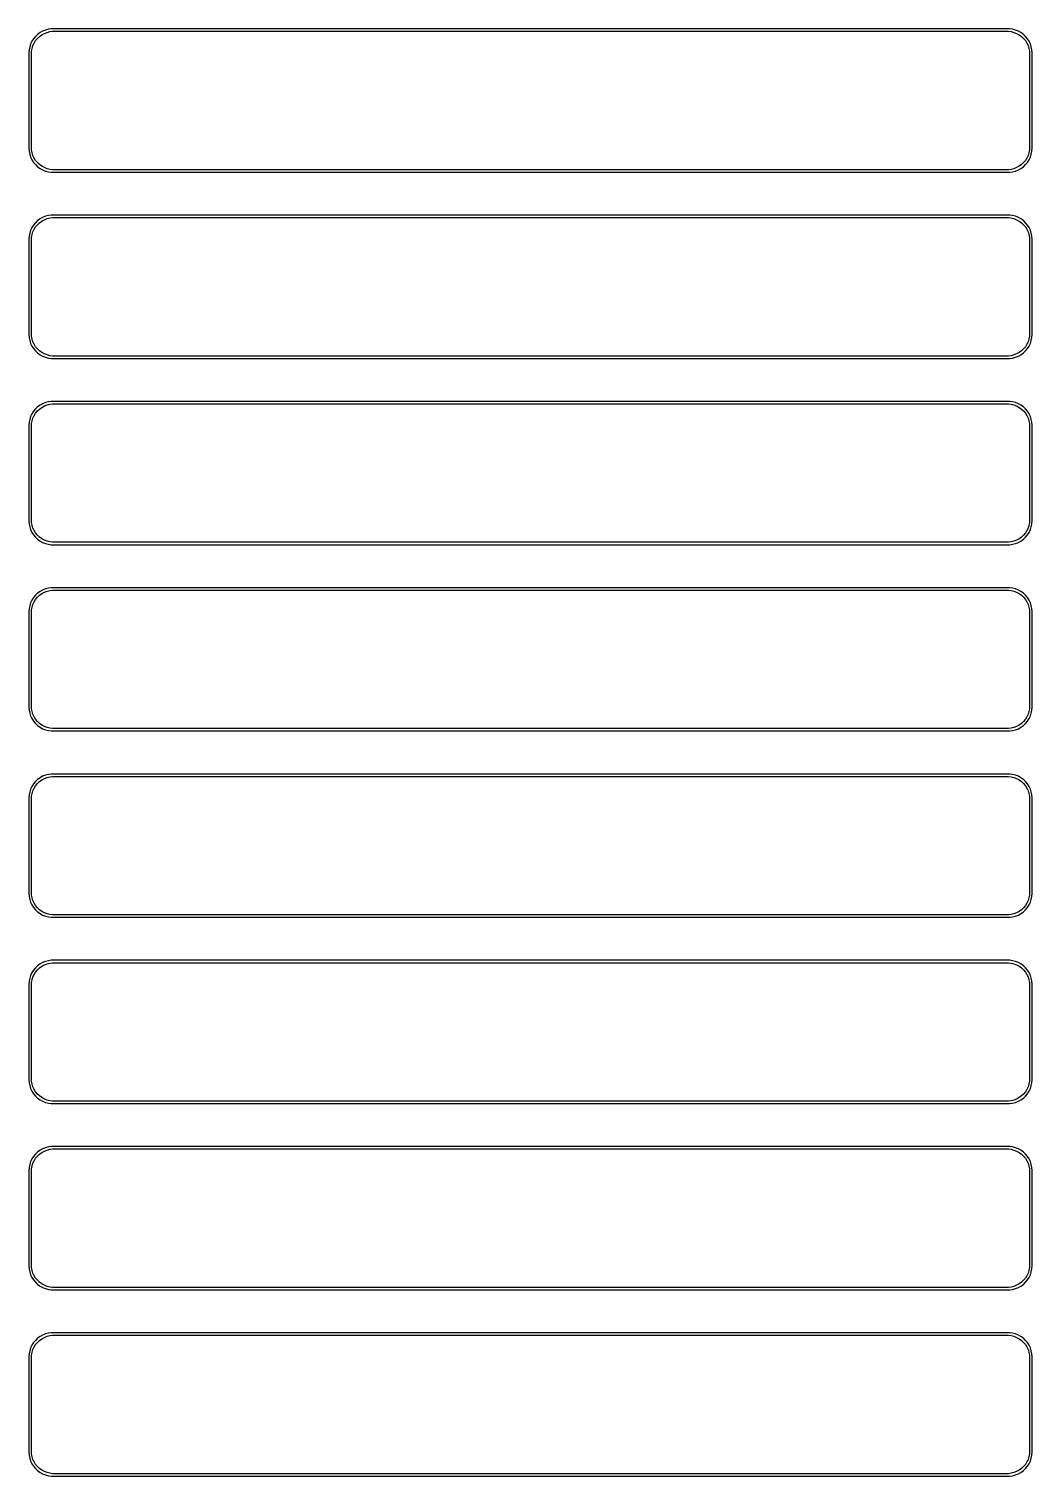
# Model space of a CAD drawing. Header units: metres. Extents: x -105 to 105, y 570 to 1146.
# Drawn here: x -105 to 105, y 843 to 1146 of the extents above; entities that cross this region are included whole.
import ezdxf

# ---------------------------------------------------------------- set-up
doc = ezdxf.new("R2010")
doc.units = ezdxf.units.M

msp = doc.modelspace()

# ---------------------------------------------------------------- linework, layer by layer
for p, q in [((-102.129, 1145.52), (-102.679, 1145.22)), ((-101.545, 1145.76), (-102.129, 1145.52)), ((-101.772, 1145.05), (-101.218, 1145.27)), ((-100.937, 1145.91), (-101.545, 1145.76)), ((-101.218, 1145.27), (-100.64, 1145.42)), ((-100.314, 1145.99), (-100.937, 1145.91)), ((-100.64, 1145.42), (-100.048, 1145.49)), ((100.314, 1145.99), (-100.314, 1145.99)), ((-100.048, 1145.49), (100.048, 1145.49)), ((100.048, 1145.49), (100.64, 1145.42)), ((100.937, 1145.91), (100.314, 1145.99)), ((100.64, 1145.42), (101.218, 1145.27)), ((101.545, 1145.76), (100.937, 1145.91)), ((101.218, 1145.27), (101.772, 1145.05)), ((102.129, 1145.52), (101.545, 1145.76)), ((102.679, 1145.22), (102.129, 1145.52)), ((-104.843, 1142.24), (-104.961, 1141.63)), ((-104.649, 1142.84), (-104.843, 1142.24)), ((-104.382, 1143.41), (-104.649, 1142.84)), ((-104.045, 1143.94), (-104.382, 1143.41)), ((-104.351, 1141.93), (-104.166, 1142.5)), ((-104.166, 1142.5), (-103.912, 1143.04)), ((-103.645, 1144.42), (-104.045, 1143.94)), ((-103.912, 1143.04), (-103.593, 1143.54)), ((-103.187, 1144.85), (-103.645, 1144.42)), ((-103.593, 1143.54), (-103.213, 1144)), ((-103.213, 1144), (-102.778, 1144.41)), ((-102.679, 1145.22), (-103.187, 1144.85)), ((-102.778, 1144.41), (-102.295, 1144.76)), ((-102.295, 1144.76), (-101.772, 1145.05)), ((101.772, 1145.05), (102.295, 1144.76)), ((102.295, 1144.76), (102.778, 1144.41)), ((103.187, 1144.85), (102.679, 1145.22)), ((102.778, 1144.41), (103.213, 1144)), ((103.645, 1144.42), (103.187, 1144.85)), ((103.213, 1144), (103.593, 1143.54)), ((103.593, 1143.54), (103.912, 1143.04)), ((104.045, 1143.94), (103.645, 1144.42)), ((103.912, 1143.04), (104.166, 1142.5)), ((104.382, 1143.41), (104.045, 1143.94)), ((104.166, 1142.5), (104.351, 1141.93)), ((104.649, 1142.84), (104.382, 1143.41)), ((104.843, 1142.24), (104.649, 1142.84)), ((104.961, 1141.63), (104.843, 1142.24)), ((-104.961, 1141.63), (-105, 1141)), ((-105, 1141), (-105, 1121)), ((-104.5, 1140.75), (-104.463, 1141.35)), ((-104.5, 1121.25), (-104.5, 1140.75)), ((-104.463, 1141.35), (-104.351, 1141.93)), ((104.351, 1141.93), (104.463, 1141.35)), ((104.463, 1141.35), (104.5, 1140.75)), ((104.5, 1140.75), (104.5, 1121.25)), ((105, 1141), (104.961, 1141.63)), ((105, 1121), (105, 1141)), ((-104.463, 1120.65), (-104.5, 1121.25)), ((104.5, 1121.25), (104.463, 1120.65)), ((-105, 1121), (-104.961, 1120.37)), ((-104.961, 1120.37), (-104.843, 1119.76)), ((-104.843, 1119.76), (-104.649, 1119.16)), ((-104.649, 1119.16), (-104.382, 1118.59)), ((-104.351, 1120.07), (-104.463, 1120.65)), ((-104.382, 1118.59), (-104.045, 1118.06)), ((-104.166, 1119.5), (-104.351, 1120.07)), ((-103.912, 1118.96), (-104.166, 1119.5)), ((-104.045, 1118.06), (-103.645, 1117.58)), ((-103.593, 1118.46), (-103.912, 1118.96)), ((-103.213, 1118), (-103.593, 1118.46)), ((-102.778, 1117.59), (-103.213, 1118)), ((103.213, 1118), (102.778, 1117.59)), ((103.593, 1118.46), (103.213, 1118)), ((103.912, 1118.96), (103.593, 1118.46)), ((103.645, 1117.58), (104.045, 1118.06)), ((104.166, 1119.5), (103.912, 1118.96)), ((104.045, 1118.06), (104.382, 1118.59)), ((104.351, 1120.07), (104.166, 1119.5)), ((104.463, 1120.65), (104.351, 1120.07)), ((104.382, 1118.59), (104.649, 1119.16)), ((104.649, 1119.16), (104.843, 1119.76)), ((104.843, 1119.76), (104.961, 1120.37)), ((104.961, 1120.37), (105, 1121)), ((-103.645, 1117.58), (-103.187, 1117.15)), ((-103.187, 1117.15), (-102.679, 1116.78)), ((-102.295, 1117.24), (-102.778, 1117.59)), ((-102.679, 1116.78), (-102.129, 1116.48)), ((-101.772, 1116.95), (-102.295, 1117.24)), ((-102.129, 1116.48), (-101.545, 1116.24)), ((-101.218, 1116.73), (-101.772, 1116.95)), ((-101.545, 1116.24), (-100.937, 1116.09)), ((-100.64, 1116.58), (-101.218, 1116.73)), ((-100.937, 1116.09), (-100.314, 1116.01)), ((-100.048, 1116.51), (-100.64, 1116.58)), ((-100.314, 1116.01), (100.314, 1116.01)), ((100.048, 1116.51), (-100.048, 1116.51)), ((100.64, 1116.58), (100.048, 1116.51)), ((100.314, 1116.01), (100.937, 1116.09)), ((101.218, 1116.73), (100.64, 1116.58)), ((100.937, 1116.09), (101.545, 1116.24)), ((101.772, 1116.95), (101.218, 1116.73)), ((101.545, 1116.24), (102.129, 1116.48)), ((102.295, 1117.24), (101.772, 1116.95)), ((102.129, 1116.48), (102.679, 1116.78)), ((102.778, 1117.59), (102.295, 1117.24)), ((102.679, 1116.78), (103.187, 1117.15)), ((103.187, 1117.15), (103.645, 1117.58)), ((-102.679, 1106.22), (-103.187, 1105.85)), ((-102.129, 1106.52), (-102.679, 1106.22)), ((-102.295, 1105.76), (-101.772, 1106.05)), ((-101.545, 1106.76), (-102.129, 1106.52)), ((-101.772, 1106.05), (-101.218, 1106.27)), ((-100.937, 1106.91), (-101.545, 1106.76)), ((-101.218, 1106.27), (-100.64, 1106.42)), ((-100.314, 1106.99), (-100.937, 1106.91)), ((-100.64, 1106.42), (-100.048, 1106.49)), ((100.314, 1106.99), (-100.314, 1106.99)), ((-100.048, 1106.49), (100.048, 1106.49)), ((100.048, 1106.49), (100.64, 1106.42)), ((100.937, 1106.91), (100.314, 1106.99)), ((100.64, 1106.42), (101.218, 1106.27)), ((101.545, 1106.76), (100.937, 1106.91)), ((101.218, 1106.27), (101.772, 1106.05)), ((102.129, 1106.52), (101.545, 1106.76)), ((101.772, 1106.05), (102.295, 1105.76)), ((102.679, 1106.22), (102.129, 1106.52)), ((103.187, 1105.85), (102.679, 1106.22)), ((-104.843, 1103.24), (-104.961, 1102.63)), ((-104.649, 1103.84), (-104.843, 1103.24)), ((-104.382, 1104.41), (-104.649, 1103.84)), ((-104.463, 1102.35), (-104.351, 1102.93)), ((-104.045, 1104.94), (-104.382, 1104.41)), ((-104.351, 1102.93), (-104.166, 1103.5)), ((-104.166, 1103.5), (-103.912, 1104.04)), ((-103.645, 1105.42), (-104.045, 1104.94)), ((-103.912, 1104.04), (-103.593, 1104.54)), ((-103.187, 1105.85), (-103.645, 1105.42)), ((-103.593, 1104.54), (-103.213, 1105)), ((-103.213, 1105), (-102.778, 1105.41)), ((-102.778, 1105.41), (-102.295, 1105.76)), ((102.295, 1105.76), (102.778, 1105.41)), ((102.778, 1105.41), (103.213, 1105)), ((103.645, 1105.42), (103.187, 1105.85)), ((103.213, 1105), (103.593, 1104.54)), ((103.593, 1104.54), (103.912, 1104.04)), ((104.045, 1104.94), (103.645, 1105.42)), ((103.912, 1104.04), (104.166, 1103.5)), ((104.382, 1104.41), (104.045, 1104.94)), ((104.166, 1103.5), (104.351, 1102.93)), ((104.351, 1102.93), (104.463, 1102.35)), ((104.649, 1103.84), (104.382, 1104.41)), ((104.843, 1103.24), (104.649, 1103.84)), ((104.961, 1102.63), (104.843, 1103.24)), ((-104.961, 1102.63), (-105, 1102)), ((-105, 1102), (-105, 1082)), ((-104.5, 1101.75), (-104.463, 1102.35)), ((-104.5, 1082.25), (-104.5, 1101.75)), ((104.463, 1102.35), (104.5, 1101.75)), ((104.5, 1101.75), (104.5, 1082.25)), ((105, 1102), (104.961, 1102.63)), ((105, 1082), (105, 1102)), ((-105, 1082), (-104.961, 1081.37)), ((-104.463, 1081.65), (-104.5, 1082.25)), ((-104.351, 1081.07), (-104.463, 1081.65)), ((104.463, 1081.65), (104.351, 1081.07)), ((104.5, 1082.25), (104.463, 1081.65)), ((104.961, 1081.37), (105, 1082)), ((-104.961, 1081.37), (-104.843, 1080.76)), ((-104.843, 1080.76), (-104.649, 1080.16)), ((-104.649, 1080.16), (-104.382, 1079.59)), ((-104.382, 1079.59), (-104.045, 1079.06)), ((-104.166, 1080.5), (-104.351, 1081.07)), ((-103.912, 1079.96), (-104.166, 1080.5)), ((-104.045, 1079.06), (-103.645, 1078.58)), ((-103.593, 1079.46), (-103.912, 1079.96)), ((-103.213, 1079), (-103.593, 1079.46)), ((-102.778, 1078.59), (-103.213, 1079)), ((103.213, 1079), (102.778, 1078.59)), ((103.593, 1079.46), (103.213, 1079)), ((103.912, 1079.96), (103.593, 1079.46)), ((103.645, 1078.58), (104.045, 1079.06)), ((104.166, 1080.5), (103.912, 1079.96)), ((104.045, 1079.06), (104.382, 1079.59)), ((104.351, 1081.07), (104.166, 1080.5)), ((104.382, 1079.59), (104.649, 1080.16)), ((104.649, 1080.16), (104.843, 1080.76)), ((104.843, 1080.76), (104.961, 1081.37)), ((-103.645, 1078.58), (-103.187, 1078.15)), ((-103.187, 1078.15), (-102.679, 1077.78)), ((-102.295, 1078.24), (-102.778, 1078.59)), ((-102.679, 1077.78), (-102.129, 1077.48)), ((-101.772, 1077.95), (-102.295, 1078.24)), ((-102.129, 1077.48), (-101.545, 1077.24)), ((-101.218, 1077.73), (-101.772, 1077.95)), ((-101.545, 1077.24), (-100.937, 1077.09)), ((-100.64, 1077.58), (-101.218, 1077.73)), ((-100.937, 1077.09), (-100.314, 1077.01)), ((-100.048, 1077.51), (-100.64, 1077.58)), ((-100.314, 1077.01), (100.314, 1077.01)), ((100.048, 1077.51), (-100.048, 1077.51)), ((100.64, 1077.58), (100.048, 1077.51)), ((100.314, 1077.01), (100.937, 1077.09)), ((101.218, 1077.73), (100.64, 1077.58)), ((100.937, 1077.09), (101.545, 1077.24)), ((101.772, 1077.95), (101.218, 1077.73)), ((101.545, 1077.24), (102.129, 1077.48)), ((102.295, 1078.24), (101.772, 1077.95)), ((102.129, 1077.48), (102.679, 1077.78)), ((102.778, 1078.59), (102.295, 1078.24)), ((102.679, 1077.78), (103.187, 1078.15)), ((103.187, 1078.15), (103.645, 1078.58)), ((-103.187, 1066.85), (-103.645, 1066.42)), ((-102.679, 1067.22), (-103.187, 1066.85)), ((-102.778, 1066.41), (-102.295, 1066.76)), ((-102.129, 1067.52), (-102.679, 1067.22)), ((-102.295, 1066.76), (-101.772, 1067.05)), ((-101.545, 1067.76), (-102.129, 1067.52)), ((-101.772, 1067.05), (-101.218, 1067.27)), ((-100.937, 1067.91), (-101.545, 1067.76)), ((-101.218, 1067.27), (-100.64, 1067.42)), ((-100.314, 1067.99), (-100.937, 1067.91)), ((-100.64, 1067.42), (-100.048, 1067.49)), ((100.314, 1067.99), (-100.314, 1067.99)), ((-100.048, 1067.49), (100.048, 1067.49)), ((100.048, 1067.49), (100.64, 1067.42)), ((100.937, 1067.91), (100.314, 1067.99)), ((100.64, 1067.42), (101.218, 1067.27)), ((101.545, 1067.76), (100.937, 1067.91)), ((101.218, 1067.27), (101.772, 1067.05)), ((102.129, 1067.52), (101.545, 1067.76)), ((101.772, 1067.05), (102.295, 1066.76)), ((102.679, 1067.22), (102.129, 1067.52)), ((102.295, 1066.76), (102.778, 1066.41)), ((103.187, 1066.85), (102.679, 1067.22)), ((103.645, 1066.42), (103.187, 1066.85)), ((-104.961, 1063.63), (-105, 1063)), ((-104.843, 1064.24), (-104.961, 1063.63)), ((-104.649, 1064.84), (-104.843, 1064.24)), ((-104.382, 1065.41), (-104.649, 1064.84)), ((-104.463, 1063.35), (-104.351, 1063.93)), ((-104.045, 1065.94), (-104.382, 1065.41)), ((-104.351, 1063.93), (-104.166, 1064.5)), ((-104.166, 1064.5), (-103.912, 1065.04)), ((-103.645, 1066.42), (-104.045, 1065.94)), ((-103.912, 1065.04), (-103.593, 1065.54)), ((-103.593, 1065.54), (-103.213, 1066)), ((-103.213, 1066), (-102.778, 1066.41)), ((102.778, 1066.41), (103.213, 1066)), ((103.213, 1066), (103.593, 1065.54)), ((103.593, 1065.54), (103.912, 1065.04)), ((104.045, 1065.94), (103.645, 1066.42)), ((103.912, 1065.04), (104.166, 1064.5)), ((104.382, 1065.41), (104.045, 1065.94)), ((104.166, 1064.5), (104.351, 1063.93)), ((104.351, 1063.93), (104.463, 1063.35)), ((104.649, 1064.84), (104.382, 1065.41)), ((104.843, 1064.24), (104.649, 1064.84)), ((104.961, 1063.63), (104.843, 1064.24)), ((105, 1063), (104.961, 1063.63)), ((-105, 1063), (-105, 1043)), ((-104.5, 1062.75), (-104.463, 1063.35)), ((-104.5, 1043.25), (-104.5, 1062.75)), ((104.463, 1063.35), (104.5, 1062.75)), ((104.5, 1062.75), (104.5, 1043.25)), ((105, 1043), (105, 1063)), ((-105, 1043), (-104.961, 1042.37)), ((-104.961, 1042.37), (-104.843, 1041.76)), ((-104.463, 1042.65), (-104.5, 1043.25)), ((-104.351, 1042.07), (-104.463, 1042.65)), ((104.463, 1042.65), (104.351, 1042.07)), ((104.5, 1043.25), (104.463, 1042.65)), ((104.843, 1041.76), (104.961, 1042.37)), ((104.961, 1042.37), (105, 1043)), ((-104.843, 1041.76), (-104.649, 1041.16)), ((-104.649, 1041.16), (-104.382, 1040.59)), ((-104.382, 1040.59), (-104.045, 1040.06)), ((-104.166, 1041.5), (-104.351, 1042.07)), ((-103.912, 1040.96), (-104.166, 1041.5)), ((-104.045, 1040.06), (-103.645, 1039.58)), ((-103.593, 1040.46), (-103.912, 1040.96)), ((-103.645, 1039.58), (-103.187, 1039.15)), ((-103.213, 1040), (-103.593, 1040.46)), ((-102.778, 1039.59), (-103.213, 1040)), ((-102.295, 1039.24), (-102.778, 1039.59)), ((-101.772, 1038.95), (-102.295, 1039.24)), ((102.295, 1039.24), (101.772, 1038.95)), ((102.778, 1039.59), (102.295, 1039.24)), ((103.213, 1040), (102.778, 1039.59)), ((103.187, 1039.15), (103.645, 1039.58)), ((103.593, 1040.46), (103.213, 1040)), ((103.912, 1040.96), (103.593, 1040.46)), ((103.645, 1039.58), (104.045, 1040.06)), ((104.166, 1041.5), (103.912, 1040.96)), ((104.045, 1040.06), (104.382, 1040.59)), ((104.351, 1042.07), (104.166, 1041.5)), ((104.382, 1040.59), (104.649, 1041.16)), ((104.649, 1041.16), (104.843, 1041.76)), ((-103.187, 1039.15), (-102.679, 1038.78)), ((-102.679, 1038.78), (-102.129, 1038.48)), ((-102.129, 1038.48), (-101.545, 1038.24)), ((-101.218, 1038.73), (-101.772, 1038.95)), ((-101.545, 1038.24), (-100.937, 1038.09)), ((-100.64, 1038.58), (-101.218, 1038.73)), ((-100.937, 1038.09), (-100.314, 1038.01)), ((-100.048, 1038.51), (-100.64, 1038.58)), ((-100.314, 1038.01), (100.314, 1038.01)), ((100.048, 1038.51), (-100.048, 1038.51)), ((100.64, 1038.58), (100.048, 1038.51)), ((100.314, 1038.01), (100.937, 1038.09)), ((101.218, 1038.73), (100.64, 1038.58)), ((100.937, 1038.09), (101.545, 1038.24)), ((101.772, 1038.95), (101.218, 1038.73)), ((101.545, 1038.24), (102.129, 1038.48)), ((102.129, 1038.48), (102.679, 1038.78)), ((102.679, 1038.78), (103.187, 1039.15)), ((-103.645, 1027.42), (-104.045, 1026.94)), ((-103.187, 1027.85), (-103.645, 1027.42)), ((-103.213, 1027), (-102.778, 1027.41)), ((-102.679, 1028.22), (-103.187, 1027.85)), ((-102.778, 1027.41), (-102.295, 1027.76)), ((-102.129, 1028.52), (-102.679, 1028.22)), ((-102.295, 1027.76), (-101.772, 1028.05)), ((-101.545, 1028.76), (-102.129, 1028.52)), ((-101.772, 1028.05), (-101.218, 1028.27)), ((-100.937, 1028.91), (-101.545, 1028.76)), ((-101.218, 1028.27), (-100.64, 1028.42)), ((-100.314, 1028.99), (-100.937, 1028.91)), ((-100.64, 1028.42), (-100.048, 1028.49)), ((100.314, 1028.99), (-100.314, 1028.99)), ((-100.048, 1028.49), (100.048, 1028.49)), ((100.048, 1028.49), (100.64, 1028.42)), ((100.937, 1028.91), (100.314, 1028.99)), ((100.64, 1028.42), (101.218, 1028.27)), ((101.545, 1028.76), (100.937, 1028.91)), ((101.218, 1028.27), (101.772, 1028.05)), ((102.129, 1028.52), (101.545, 1028.76)), ((101.772, 1028.05), (102.295, 1027.76)), ((102.679, 1028.22), (102.129, 1028.52)), ((102.295, 1027.76), (102.778, 1027.41)), ((103.187, 1027.85), (102.679, 1028.22)), ((102.778, 1027.41), (103.213, 1027)), ((103.645, 1027.42), (103.187, 1027.85)), ((104.045, 1026.94), (103.645, 1027.42)), ((-104.961, 1024.63), (-105, 1024)), ((-104.843, 1025.24), (-104.961, 1024.63)), ((-104.649, 1025.84), (-104.843, 1025.24)), ((-104.382, 1026.41), (-104.649, 1025.84)), ((-104.5, 1023.75), (-104.463, 1024.35)), ((-104.463, 1024.35), (-104.351, 1024.93)), ((-104.045, 1026.94), (-104.382, 1026.41)), ((-104.351, 1024.93), (-104.166, 1025.5)), ((-104.166, 1025.5), (-103.912, 1026.04)), ((-103.912, 1026.04), (-103.593, 1026.54)), ((-103.593, 1026.54), (-103.213, 1027)), ((103.213, 1027), (103.593, 1026.54)), ((103.593, 1026.54), (103.912, 1026.04)), ((103.912, 1026.04), (104.166, 1025.5)), ((104.382, 1026.41), (104.045, 1026.94)), ((104.166, 1025.5), (104.351, 1024.93)), ((104.351, 1024.93), (104.463, 1024.35)), ((104.649, 1025.84), (104.382, 1026.41)), ((104.463, 1024.35), (104.5, 1023.75)), ((104.843, 1025.24), (104.649, 1025.84)), ((104.961, 1024.63), (104.843, 1025.24)), ((105, 1024), (104.961, 1024.63)), ((-105, 1024), (-105, 1004)), ((-104.5, 1004.25), (-104.5, 1023.75)), ((104.5, 1023.75), (104.5, 1004.25)), ((105, 1004), (105, 1024)), ((-105, 1004), (-104.961, 1003.37)), ((-104.961, 1003.37), (-104.843, 1002.76)), ((-104.463, 1003.65), (-104.5, 1004.25)), ((-104.351, 1003.07), (-104.463, 1003.65)), ((-104.166, 1002.5), (-104.351, 1003.07)), ((104.351, 1003.07), (104.166, 1002.5)), ((104.463, 1003.65), (104.351, 1003.07)), ((104.5, 1004.25), (104.463, 1003.65)), ((104.843, 1002.76), (104.961, 1003.37)), ((104.961, 1003.37), (105, 1004)), ((-104.843, 1002.76), (-104.649, 1002.16)), ((-104.649, 1002.16), (-104.382, 1001.59)), ((-104.382, 1001.59), (-104.045, 1001.06)), ((-103.912, 1001.96), (-104.166, 1002.5)), ((-104.045, 1001.06), (-103.645, 1000.58)), ((-103.593, 1001.46), (-103.912, 1001.96)), ((-103.645, 1000.58), (-103.187, 1000.15)), ((-103.213, 1001), (-103.593, 1001.46)), ((-102.778, 1000.59), (-103.213, 1001)), ((-103.187, 1000.15), (-102.679, 999.778)), ((-102.295, 1000.24), (-102.778, 1000.59)), ((-101.772, 999.952), (-102.295, 1000.24)), ((-101.218, 999.732), (-101.772, 999.952)), ((101.772, 999.952), (101.218, 999.732)), ((102.295, 1000.24), (101.772, 999.952)), ((102.778, 1000.59), (102.295, 1000.24)), ((102.679, 999.778), (103.187, 1000.15)), ((103.213, 1001), (102.778, 1000.59)), ((103.187, 1000.15), (103.645, 1000.58)), ((103.593, 1001.46), (103.213, 1001)), ((103.912, 1001.96), (103.593, 1001.46)), ((103.645, 1000.58), (104.045, 1001.06)), ((104.166, 1002.5), (103.912, 1001.96)), ((104.045, 1001.06), (104.382, 1001.59)), ((104.382, 1001.59), (104.649, 1002.16)), ((104.649, 1002.16), (104.843, 1002.76)), ((-102.679, 999.778), (-102.129, 999.476)), ((-102.129, 999.476), (-101.545, 999.245)), ((-101.545, 999.245), (-100.937, 999.089)), ((-100.64, 999.584), (-101.218, 999.732)), ((-100.937, 999.089), (-100.314, 999.01)), ((-100.048, 999.509), (-100.64, 999.584)), ((-100.314, 999.01), (100.314, 999.01)), ((100.048, 999.509), (-100.048, 999.509)), ((100.64, 999.584), (100.048, 999.509)), ((100.314, 999.01), (100.937, 999.089)), ((101.218, 999.732), (100.64, 999.584)), ((100.937, 999.089), (101.545, 999.245)), ((101.545, 999.245), (102.129, 999.476)), ((102.129, 999.476), (102.679, 999.778)), ((-104.045, 987.939), (-104.382, 987.409)), ((-103.645, 988.423), (-104.045, 987.939)), ((-103.187, 988.853), (-103.645, 988.423)), ((-103.593, 987.542), (-103.213, 988.002)), ((-103.213, 988.002), (-102.778, 988.41)), ((-102.679, 989.222), (-103.187, 988.853)), ((-102.778, 988.41), (-102.295, 988.761)), ((-102.129, 989.524), (-102.679, 989.222)), ((-102.295, 988.761), (-101.772, 989.048)), ((-101.545, 989.755), (-102.129, 989.524)), ((-101.772, 989.048), (-101.218, 989.268)), ((-100.937, 989.911), (-101.545, 989.755)), ((-101.218, 989.268), (-100.64, 989.416)), ((-100.314, 989.99), (-100.937, 989.911)), ((-100.64, 989.416), (-100.048, 989.491)), ((100.314, 989.99), (-100.314, 989.99)), ((-100.048, 989.491), (100.048, 989.491)), ((100.048, 989.491), (100.64, 989.416)), ((100.937, 989.911), (100.314, 989.99)), ((100.64, 989.416), (101.218, 989.268)), ((101.545, 989.755), (100.937, 989.911)), ((101.218, 989.268), (101.772, 989.048)), ((102.129, 989.524), (101.545, 989.755)), ((101.772, 989.048), (102.295, 988.761)), ((102.679, 989.222), (102.129, 989.524)), ((102.295, 988.761), (102.778, 988.41)), ((103.187, 988.853), (102.679, 989.222)), ((102.778, 988.41), (103.213, 988.002)), ((103.645, 988.423), (103.187, 988.853)), ((103.213, 988.002), (103.593, 987.542)), ((104.045, 987.939), (103.645, 988.423)), ((104.382, 987.409), (104.045, 987.939)), ((-104.961, 985.627), (-105, 985)), ((-105, 985), (-105, 965)), ((-104.843, 986.243), (-104.961, 985.627)), ((-104.649, 986.841), (-104.843, 986.243)), ((-104.382, 987.409), (-104.649, 986.841)), ((-104.5, 984.75), (-104.463, 985.345)), ((-104.5, 965.25), (-104.5, 984.75)), ((-104.463, 985.345), (-104.351, 985.931)), ((-104.351, 985.931), (-104.166, 986.499)), ((-104.166, 986.499), (-103.912, 987.038)), ((-103.912, 987.038), (-103.593, 987.542)), ((103.593, 987.542), (103.912, 987.038)), ((103.912, 987.038), (104.166, 986.499)), ((104.166, 986.499), (104.351, 985.931)), ((104.351, 985.931), (104.463, 985.345)), ((104.649, 986.841), (104.382, 987.409)), ((104.463, 985.345), (104.5, 984.75)), ((104.5, 984.75), (104.5, 965.25)), ((104.843, 986.243), (104.649, 986.841)), ((104.961, 985.627), (104.843, 986.243)), ((105, 985), (104.961, 985.627)), ((105, 965), (105, 985)), ((-105, 965), (-104.961, 964.373)), ((-104.961, 964.373), (-104.843, 963.757)), ((-104.843, 963.757), (-104.649, 963.159)), ((-104.463, 964.655), (-104.5, 965.25)), ((-104.351, 964.069), (-104.463, 964.655)), ((-104.166, 963.501), (-104.351, 964.069)), ((-103.912, 962.962), (-104.166, 963.501)), ((104.166, 963.501), (103.912, 962.962)), ((104.351, 964.069), (104.166, 963.501)), ((104.463, 964.655), (104.351, 964.069)), ((104.5, 965.25), (104.463, 964.655)), ((104.649, 963.159), (104.843, 963.757)), ((104.843, 963.757), (104.961, 964.373)), ((104.961, 964.373), (105, 965)), ((-104.649, 963.159), (-104.382, 962.591)), ((-104.382, 962.591), (-104.045, 962.061)), ((-104.045, 962.061), (-103.645, 961.577)), ((-103.593, 962.458), (-103.912, 962.962)), ((-103.645, 961.577), (-103.187, 961.147)), ((-103.213, 961.998), (-103.593, 962.458)), ((-102.778, 961.59), (-103.213, 961.998)), ((-103.187, 961.147), (-102.679, 960.778)), ((-102.295, 961.239), (-102.778, 961.59)), ((-102.679, 960.778), (-102.129, 960.476)), ((-101.772, 960.952), (-102.295, 961.239)), ((-102.129, 960.476), (-101.545, 960.245)), ((-101.218, 960.732), (-101.772, 960.952)), ((-100.64, 960.584), (-101.218, 960.732)), ((-100.048, 960.509), (-100.64, 960.584)), ((100.048, 960.509), (-100.048, 960.509)), ((100.64, 960.584), (100.048, 960.509)), ((101.218, 960.732), (100.64, 960.584)), ((101.772, 960.952), (101.218, 960.732)), ((101.545, 960.245), (102.129, 960.476)), ((102.295, 961.239), (101.772, 960.952)), ((102.129, 960.476), (102.679, 960.778)), ((102.778, 961.59), (102.295, 961.239)), ((102.679, 960.778), (103.187, 961.147)), ((103.213, 961.998), (102.778, 961.59)), ((103.187, 961.147), (103.645, 961.577)), ((103.593, 962.458), (103.213, 961.998)), ((103.912, 962.962), (103.593, 962.458)), ((103.645, 961.577), (104.045, 962.061)), ((104.045, 962.061), (104.382, 962.591)), ((104.382, 962.591), (104.649, 963.159)), ((-101.545, 960.245), (-100.937, 960.089)), ((-100.937, 960.089), (-100.314, 960.01)), ((-100.314, 960.01), (100.314, 960.01)), ((100.314, 960.01), (100.937, 960.089)), ((100.937, 960.089), (101.545, 960.245)), ((-104.382, 948.409), (-104.649, 947.841)), ((-104.045, 948.939), (-104.382, 948.409)), ((-103.645, 949.423), (-104.045, 948.939)), ((-103.912, 948.038), (-103.593, 948.542)), ((-103.187, 949.853), (-103.645, 949.423)), ((-103.593, 948.542), (-103.213, 949.002)), ((-103.213, 949.002), (-102.778, 949.41)), ((-102.679, 950.222), (-103.187, 949.853)), ((-102.778, 949.41), (-102.295, 949.761)), ((-102.129, 950.524), (-102.679, 950.222)), ((-102.295, 949.761), (-101.772, 950.048)), ((-101.545, 950.755), (-102.129, 950.524)), ((-101.772, 950.048), (-101.218, 950.268)), ((-100.937, 950.911), (-101.545, 950.755)), ((-101.218, 950.268), (-100.64, 950.416)), ((-100.314, 950.99), (-100.937, 950.911)), ((-100.64, 950.416), (-100.048, 950.491)), ((100.314, 950.99), (-100.314, 950.99)), ((-100.048, 950.491), (100.048, 950.491)), ((100.048, 950.491), (100.64, 950.416)), ((100.937, 950.911), (100.314, 950.99)), ((100.64, 950.416), (101.218, 950.268)), ((101.545, 950.755), (100.937, 950.911)), ((101.218, 950.268), (101.772, 950.048)), ((102.129, 950.524), (101.545, 950.755)), ((101.772, 950.048), (102.295, 949.761)), ((102.679, 950.222), (102.129, 950.524)), ((102.295, 949.761), (102.778, 949.41)), ((103.187, 949.853), (102.679, 950.222)), ((102.778, 949.41), (103.213, 949.002)), ((103.645, 949.423), (103.187, 949.853)), ((103.213, 949.002), (103.593, 948.542)), ((103.593, 948.542), (103.912, 948.038)), ((104.045, 948.939), (103.645, 949.423)), ((104.382, 948.409), (104.045, 948.939)), ((104.649, 947.841), (104.382, 948.409)), ((-104.961, 946.627), (-105, 946)), ((-105, 946), (-105, 926)), ((-104.843, 947.243), (-104.961, 946.627)), ((-104.649, 947.841), (-104.843, 947.243)), ((-104.5, 945.75), (-104.463, 946.345)), ((-104.5, 926.25), (-104.5, 945.75)), ((-104.463, 946.345), (-104.351, 946.931)), ((-104.351, 946.931), (-104.166, 947.499)), ((-104.166, 947.499), (-103.912, 948.038)), ((103.912, 948.038), (104.166, 947.499)), ((104.166, 947.499), (104.351, 946.931)), ((104.351, 946.931), (104.463, 946.345)), ((104.463, 946.345), (104.5, 945.75)), ((104.5, 945.75), (104.5, 926.25)), ((104.843, 947.243), (104.649, 947.841)), ((104.961, 946.627), (104.843, 947.243)), ((105, 946), (104.961, 946.627)), ((105, 926), (105, 946)), ((-105, 926), (-104.961, 925.373)), ((-104.961, 925.373), (-104.843, 924.757)), ((-104.843, 924.757), (-104.649, 924.159)), ((-104.649, 924.159), (-104.382, 923.591)), ((-104.463, 925.655), (-104.5, 926.25)), ((-104.351, 925.069), (-104.463, 925.655)), ((-104.166, 924.501), (-104.351, 925.069)), ((-103.912, 923.962), (-104.166, 924.501)), ((104.166, 924.501), (103.912, 923.962)), ((104.351, 925.069), (104.166, 924.501)), ((104.463, 925.655), (104.351, 925.069)), ((104.382, 923.591), (104.649, 924.159)), ((104.5, 926.25), (104.463, 925.655)), ((104.649, 924.159), (104.843, 924.757)), ((104.843, 924.757), (104.961, 925.373)), ((104.961, 925.373), (105, 926)), ((-104.382, 923.591), (-104.045, 923.061)), ((-104.045, 923.061), (-103.645, 922.577)), ((-103.593, 923.458), (-103.912, 923.962)), ((-103.645, 922.577), (-103.187, 922.147)), ((-103.213, 922.998), (-103.593, 923.458)), ((-102.778, 922.59), (-103.213, 922.998)), ((-103.187, 922.147), (-102.679, 921.778)), ((-102.295, 922.239), (-102.778, 922.59)), ((-102.679, 921.778), (-102.129, 921.476)), ((-101.772, 921.952), (-102.295, 922.239)), ((-102.129, 921.476), (-101.545, 921.245)), ((-101.218, 921.732), (-101.772, 921.952)), ((-101.545, 921.245), (-100.937, 921.089)), ((-100.64, 921.584), (-101.218, 921.732)), ((-100.937, 921.089), (-100.314, 921.01)), ((-100.048, 921.509), (-100.64, 921.584)), ((100.048, 921.509), (-100.048, 921.509)), ((100.64, 921.584), (100.048, 921.509)), ((100.314, 921.01), (100.937, 921.089)), ((101.218, 921.732), (100.64, 921.584)), ((100.937, 921.089), (101.545, 921.245)), ((101.772, 921.952), (101.218, 921.732)), ((101.545, 921.245), (102.129, 921.476)), ((102.295, 922.239), (101.772, 921.952)), ((102.129, 921.476), (102.679, 921.778)), ((102.778, 922.59), (102.295, 922.239)), ((102.679, 921.778), (103.187, 922.147)), ((103.213, 922.998), (102.778, 922.59)), ((103.187, 922.147), (103.645, 922.577)), ((103.593, 923.458), (103.213, 922.998)), ((103.912, 923.962), (103.593, 923.458)), ((103.645, 922.577), (104.045, 923.061)), ((104.045, 923.061), (104.382, 923.591)), ((-100.314, 921.01), (100.314, 921.01)), ((-100.314, 911.99), (-100.937, 911.911)), ((100.314, 911.99), (-100.314, 911.99)), ((100.937, 911.911), (100.314, 911.99)), ((-104.382, 909.409), (-104.649, 908.841)), ((-104.045, 909.939), (-104.382, 909.409)), ((-104.166, 908.499), (-103.912, 909.038)), ((-103.645, 910.423), (-104.045, 909.939)), ((-103.912, 909.038), (-103.593, 909.542)), ((-103.187, 910.853), (-103.645, 910.423)), ((-103.593, 909.542), (-103.213, 910.002)), ((-103.213, 910.002), (-102.778, 910.41)), ((-102.679, 911.222), (-103.187, 910.853)), ((-102.778, 910.41), (-102.295, 910.761)), ((-102.129, 911.524), (-102.679, 911.222)), ((-102.295, 910.761), (-101.772, 911.048)), ((-101.545, 911.755), (-102.129, 911.524)), ((-101.772, 911.048), (-101.218, 911.268)), ((-100.937, 911.911), (-101.545, 911.755)), ((-101.218, 911.268), (-100.64, 911.416)), ((-100.64, 911.416), (-100.048, 911.491)), ((-100.048, 911.491), (100.048, 911.491)), ((100.048, 911.491), (100.64, 911.416)), ((100.64, 911.416), (101.218, 911.268)), ((101.545, 911.755), (100.937, 911.911)), ((101.218, 911.268), (101.772, 911.048)), ((102.129, 911.524), (101.545, 911.755)), ((101.772, 911.048), (102.295, 910.761)), ((102.679, 911.222), (102.129, 911.524)), ((102.295, 910.761), (102.778, 910.41)), ((103.187, 910.853), (102.679, 911.222)), ((102.778, 910.41), (103.213, 910.002)), ((103.645, 910.423), (103.187, 910.853)), ((103.213, 910.002), (103.593, 909.542)), ((103.593, 909.542), (103.912, 909.038)), ((104.045, 909.939), (103.645, 910.423)), ((103.912, 909.038), (104.166, 908.499)), ((104.382, 909.409), (104.045, 909.939)), ((104.649, 908.841), (104.382, 909.409)), ((-104.961, 907.627), (-105, 907)), ((-105, 907), (-105, 887)), ((-104.843, 908.243), (-104.961, 907.627)), ((-104.649, 908.841), (-104.843, 908.243)), ((-104.5, 906.75), (-104.463, 907.345)), ((-104.5, 887.25), (-104.5, 906.75)), ((-104.463, 907.345), (-104.351, 907.931)), ((-104.351, 907.931), (-104.166, 908.499)), ((104.166, 908.499), (104.351, 907.931)), ((104.351, 907.931), (104.463, 907.345)), ((104.463, 907.345), (104.5, 906.75)), ((104.5, 906.75), (104.5, 887.25)), ((104.843, 908.243), (104.649, 908.841)), ((104.961, 907.627), (104.843, 908.243)), ((105, 907), (104.961, 907.627)), ((105, 887), (105, 907)), ((-105, 887), (-104.961, 886.373)), ((-104.961, 886.373), (-104.843, 885.757)), ((-104.843, 885.757), (-104.649, 885.159)), ((-104.649, 885.159), (-104.382, 884.591)), ((-104.463, 886.655), (-104.5, 887.25)), ((-104.351, 886.069), (-104.463, 886.655)), ((-104.166, 885.501), (-104.351, 886.069)), ((-103.912, 884.962), (-104.166, 885.501)), ((-103.593, 884.458), (-103.912, 884.962)), ((103.912, 884.962), (103.593, 884.458)), ((104.166, 885.501), (103.912, 884.962)), ((104.351, 886.069), (104.166, 885.501)), ((104.463, 886.655), (104.351, 886.069)), ((104.382, 884.591), (104.649, 885.159)), ((104.5, 887.25), (104.463, 886.655)), ((104.649, 885.159), (104.843, 885.757)), ((104.843, 885.757), (104.961, 886.373)), ((104.961, 886.373), (105, 887)), ((-104.382, 884.591), (-104.045, 884.061)), ((-104.045, 884.061), (-103.645, 883.577)), ((-103.645, 883.577), (-103.187, 883.147)), ((-103.213, 883.998), (-103.593, 884.458)), ((-102.778, 883.59), (-103.213, 883.998)), ((-103.187, 883.147), (-102.679, 882.778)), ((-102.295, 883.239), (-102.778, 883.59)), ((-102.679, 882.778), (-102.129, 882.476)), ((-101.772, 882.952), (-102.295, 883.239)), ((-102.129, 882.476), (-101.545, 882.245)), ((-101.218, 882.732), (-101.772, 882.952)), ((-101.545, 882.245), (-100.937, 882.089)), ((-100.64, 882.584), (-101.218, 882.732)), ((-100.937, 882.089), (-100.314, 882.01)), ((-100.048, 882.509), (-100.64, 882.584)), ((-100.314, 882.01), (100.314, 882.01)), ((100.048, 882.509), (-100.048, 882.509)), ((100.64, 882.584), (100.048, 882.509)), ((100.314, 882.01), (100.937, 882.089)), ((101.218, 882.732), (100.64, 882.584)), ((100.937, 882.089), (101.545, 882.245)), ((101.772, 882.952), (101.218, 882.732)), ((101.545, 882.245), (102.129, 882.476)), ((102.295, 883.239), (101.772, 882.952)), ((102.129, 882.476), (102.679, 882.778)), ((102.778, 883.59), (102.295, 883.239)), ((102.679, 882.778), (103.187, 883.147)), ((103.213, 883.998), (102.778, 883.59)), ((103.187, 883.147), (103.645, 883.577)), ((103.593, 884.458), (103.213, 883.998)), ((103.645, 883.577), (104.045, 884.061)), ((104.045, 884.061), (104.382, 884.591)), ((-101.545, 872.755), (-102.129, 872.524)), ((-100.937, 872.911), (-101.545, 872.755)), ((-100.314, 872.99), (-100.937, 872.911)), ((100.314, 872.99), (-100.314, 872.99)), ((100.937, 872.911), (100.314, 872.99)), ((101.545, 872.755), (100.937, 872.911)), ((102.129, 872.524), (101.545, 872.755)), ((-104.649, 869.841), (-104.843, 869.243)), ((-104.382, 870.409), (-104.649, 869.841)), ((-104.045, 870.939), (-104.382, 870.409)), ((-104.166, 869.499), (-103.912, 870.038)), ((-103.645, 871.423), (-104.045, 870.939)), ((-103.912, 870.038), (-103.593, 870.542)), ((-103.187, 871.853), (-103.645, 871.423)), ((-103.593, 870.542), (-103.213, 871.002)), ((-103.213, 871.002), (-102.778, 871.41)), ((-102.679, 872.222), (-103.187, 871.853)), ((-102.778, 871.41), (-102.295, 871.761)), ((-102.129, 872.524), (-102.679, 872.222)), ((-102.295, 871.761), (-101.772, 872.048)), ((-101.772, 872.048), (-101.218, 872.268)), ((-101.218, 872.268), (-100.64, 872.416)), ((-100.64, 872.416), (-100.048, 872.491)), ((-100.048, 872.491), (100.048, 872.491)), ((100.048, 872.491), (100.64, 872.416)), ((100.64, 872.416), (101.218, 872.268)), ((101.218, 872.268), (101.772, 872.048)), ((101.772, 872.048), (102.295, 871.761)), ((102.679, 872.222), (102.129, 872.524)), ((102.295, 871.761), (102.778, 871.41)), ((103.187, 871.853), (102.679, 872.222)), ((102.778, 871.41), (103.213, 871.002)), ((103.645, 871.423), (103.187, 871.853)), ((103.213, 871.002), (103.593, 870.542)), ((103.593, 870.542), (103.912, 870.038)), ((104.045, 870.939), (103.645, 871.423)), ((103.912, 870.038), (104.166, 869.499)), ((104.382, 870.409), (104.045, 870.939)), ((104.649, 869.841), (104.382, 870.409)), ((104.843, 869.243), (104.649, 869.841)), ((-104.961, 868.627), (-105, 868)), ((-105, 868), (-105, 848)), ((-104.843, 869.243), (-104.961, 868.627)), ((-104.5, 867.75), (-104.463, 868.345)), ((-104.5, 848.25), (-104.5, 867.75)), ((-104.463, 868.345), (-104.351, 868.931)), ((-104.351, 868.931), (-104.166, 869.499)), ((104.166, 869.499), (104.351, 868.931)), ((104.351, 868.931), (104.463, 868.345)), ((104.463, 868.345), (104.5, 867.75)), ((104.5, 867.75), (104.5, 848.25)), ((104.961, 868.627), (104.843, 869.243)), ((105, 868), (104.961, 868.627)), ((105, 848), (105, 868)), ((-105, 848), (-104.961, 847.373)), ((-104.961, 847.373), (-104.843, 846.757)), ((-104.843, 846.757), (-104.649, 846.159)), ((-104.649, 846.159), (-104.382, 845.591)), ((-104.463, 847.655), (-104.5, 848.25)), ((-104.351, 847.069), (-104.463, 847.655)), ((-104.382, 845.591), (-104.045, 845.061)), ((-104.166, 846.501), (-104.351, 847.069)), ((-103.912, 845.962), (-104.166, 846.501)), ((-103.593, 845.458), (-103.912, 845.962)), ((-103.213, 844.998), (-103.593, 845.458)), ((103.593, 845.458), (103.213, 844.998)), ((103.912, 845.962), (103.593, 845.458)), ((104.166, 846.501), (103.912, 845.962)), ((104.045, 845.061), (104.382, 845.591)), ((104.351, 847.069), (104.166, 846.501)), ((104.463, 847.655), (104.351, 847.069)), ((104.382, 845.591), (104.649, 846.159)), ((104.5, 848.25), (104.463, 847.655)), ((104.649, 846.159), (104.843, 846.757)), ((104.843, 846.757), (104.961, 847.373)), ((104.961, 847.373), (105, 848)), ((-104.045, 845.061), (-103.645, 844.577)), ((-103.645, 844.577), (-103.187, 844.147)), ((-102.778, 844.59), (-103.213, 844.998)), ((-103.187, 844.147), (-102.679, 843.778)), ((-102.295, 844.239), (-102.778, 844.59)), ((-102.679, 843.778), (-102.129, 843.476)), ((-101.772, 843.952), (-102.295, 844.239)), ((-102.129, 843.476), (-101.545, 843.245)), ((-101.218, 843.732), (-101.772, 843.952)), ((-101.545, 843.245), (-100.937, 843.089)), ((-100.64, 843.584), (-101.218, 843.732)), ((-100.937, 843.089), (-100.314, 843.01)), ((-100.048, 843.509), (-100.64, 843.584)), ((-100.314, 843.01), (100.314, 843.01)), ((100.048, 843.509), (-100.048, 843.509)), ((100.64, 843.584), (100.048, 843.509)), ((100.314, 843.01), (100.937, 843.089)), ((101.218, 843.732), (100.64, 843.584)), ((100.937, 843.089), (101.545, 843.245)), ((101.772, 843.952), (101.218, 843.732)), ((101.545, 843.245), (102.129, 843.476)), ((102.295, 844.239), (101.772, 843.952)), ((102.129, 843.476), (102.679, 843.778)), ((102.778, 844.59), (102.295, 844.239)), ((102.679, 843.778), (103.187, 844.147)), ((103.213, 844.998), (102.778, 844.59)), ((103.187, 844.147), (103.645, 844.577)), ((103.645, 844.577), (104.045, 845.061))]:
    msp.add_line(p, q)

doc.saveas('drawing.dxf')
